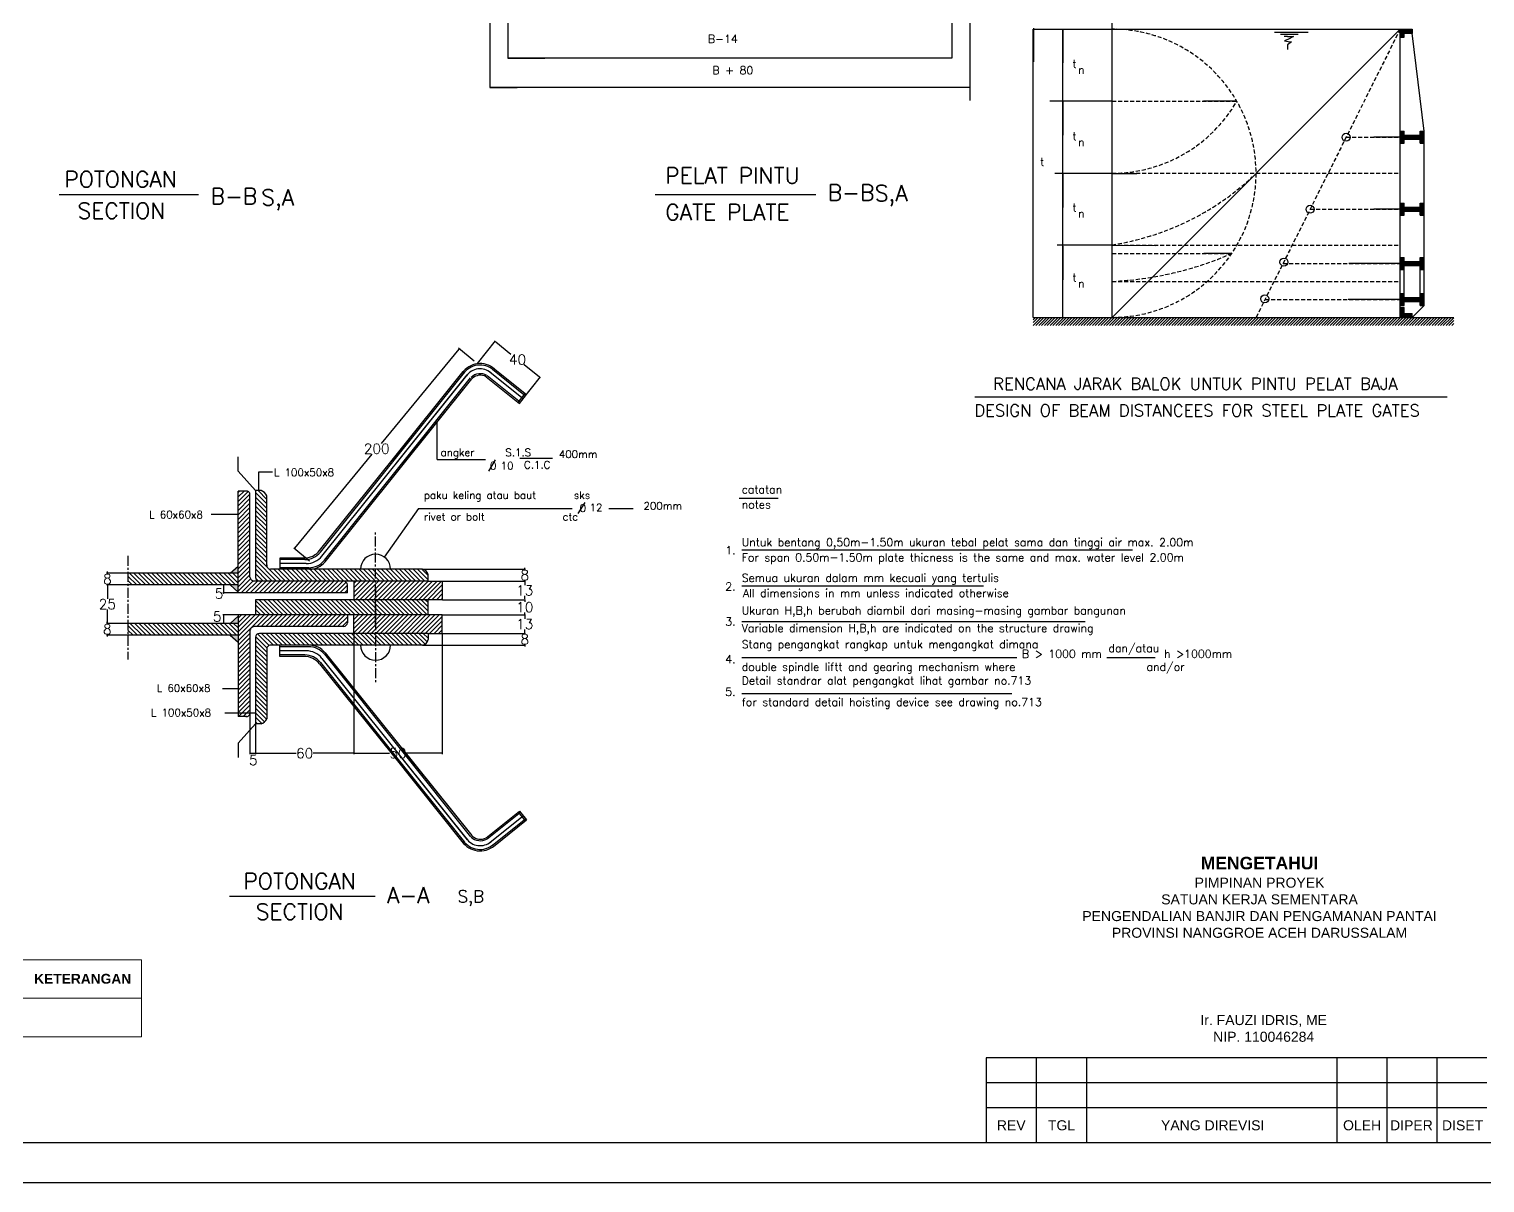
# Model space of a CAD drawing. Header units: metres. Extents: x 444 to 3227, y -3167 to -392.
# Drawn here: x 2660.9 to 3024.7, y -2417.5 to -2129.2 of the extents above; entities that cross this region are included whole.
import ezdxf
from ezdxf.enums import TextEntityAlignment as Align

# ---------------------------------------------------------------- set-up
doc = ezdxf.new("R2010")
doc.units = ezdxf.units.M
doc.linetypes.add('CENTERX2', pattern=[4, 2.5, -0.5, 0.5, -0.5])
doc.linetypes.add('DASHEDX2', pattern=[1.5, 1, -0.5])
doc.layers.get('0').update_dxf_attribs({"linetype": 'CONTINUOUS'})
doc.layers.get('DEFPOINTS').update_dxf_attribs({"linetype": 'CONTINUOUS'})
for name, color, linetype in [('BANGUNAN', 7, 'CONTINUOUS'), ('DIMENSI', 7, 'CONTINUOUS'), ('Grid', 12, 'CONTINUOUS'), ('KOP', 7, 'CONTINUOUS'), ('TEX', 7, 'CONTINUOUS')]:
    doc.layers.add(name, color=color, linetype=linetype)
doc.styles.get("Standard").update_dxf_attribs({"font": 'Simplex.shx', "height": 2.5})
doc.styles.add('STYLE1', font='arial.ttf', dxfattribs={"height": 0.2})
doc.styles.add('WMF-Arial0', font='arialbd.ttf')
doc.dimstyles.get("Standard").update_dxf_attribs({"dimtxt": 0.18, "dimasz": 0.18, "dimexe": 0.18, "dimexo": 0.0625, "dimgap": 0.09, "dimtad": 0, "dimtih": 1, "dimtoh": 1, "dimdec": 4, "dimzin": 0, "dimdsep": 46, "dimtxsty": 'Standard', "dimcen": 0.09, "dimadec": 0, "dimazin": 0, "dimtfac": 1, "dimtdec": 4, "dimtofl": 0, "dimtmove": 0, "dimatfit": 3, "dimfxl": 1, "dimtolj": 1, "dimtzin": 0, "dimarcsym": 0})
pattern_1 = [(45, (1961.52147, -2860.10558), (-0.176776695, 0.176776695), [])]
pattern_2 = [(45, (1107.2751, 463.0043), (-0.561266, 0.561266), [])]
pattern_3 = [(135, (1107.2751, 463.0043), (-0.561266, -0.561266), [])]

# ---------------------------------------------------------------- blocks, each defined once
blk = doc.blocks.new('*D325')
at = {"layer": 'DEFPOINTS', "color": 0}
for p in [(2742.04, -2280.23), (2717.49, -2302.82), (2742.04, -2310.18)]:
    blk.add_point(p, dxfattribs=at)
at = {"layer": 'DIMENSI', "color": 0, "lineweight": -2}
for p, q in [((2742.04, -2280.29), (2742.04, -2310.36)), ((2717.49, -2302.89), (2717.49, -2310.36)), ((2717.67, -2310.18), (2727.65, -2310.18)), ((2741.86, -2310.18), (2731.88, -2310.18))]:
    blk.add_line(p, q, dxfattribs=at)
at = {"layer": 'DIMENSI', "color": 0}
for points in [[(2717.67, -2310.15), (2717.67, -2310.21), (2717.49, -2310.18)], [(2741.86, -2310.15), (2741.86, -2310.21), (2742.04, -2310.18)]]:
    blk.add_solid(points, dxfattribs=at)
at = {"layer": 'DIMENSI', "color": 0, "insert": (2729.77, -2310.18), "char_height": 2.5, "attachment_point": 5}
blk.add_mtext('\\A1;60', dxfattribs=at)
blk = doc.blocks.new('*D326')
at = {"layer": 'DEFPOINTS', "color": 0}
for p in [(2716.1, -2300.05), (2717.49, -2300.05), (2717.49, -2310.18)]:
    blk.add_point(p, dxfattribs=at)
at = {"layer": 'DIMENSI', "color": 0, "lineweight": -2}
for p, q in [((2716.1, -2300.11), (2716.1, -2310.36)), ((2717.49, -2300.11), (2717.49, -2310.36)), ((2716.28, -2310.18), (2717.31, -2310.18))]:
    blk.add_line(p, q, dxfattribs=at)
at = {"layer": 'DIMENSI', "color": 0}
for points in [[(2716.28, -2310.15), (2716.28, -2310.21), (2716.1, -2310.18)], [(2717.31, -2310.15), (2717.31, -2310.21), (2717.49, -2310.18)]]:
    blk.add_solid(points, dxfattribs=at)
at = {"layer": 'DIMENSI', "color": 0, "insert": (2716.93, -2311.89), "char_height": 2.5, "attachment_point": 5}
blk.add_mtext('\\A1;5', dxfattribs=at)
blk = doc.blocks.new('*D327')
at = {"layer": 'DEFPOINTS', "color": 0}
for p in [(2685.6, -2268.12), (2680.46, -2277.73), (2685.6, -2277.73)]:
    blk.add_point(p, dxfattribs=at)
at = {"layer": 'DIMENSI', "color": 0, "lineweight": -2}
for p, q in [((2685.53, -2268.12), (2680.28, -2268.12)), ((2680.46, -2268.3), (2680.46, -2271.58)), ((2680.46, -2277.55), (2680.46, -2274.26)), ((2685.53, -2277.73), (2680.28, -2277.73))]:
    blk.add_line(p, q, dxfattribs=at)
at = {"layer": 'DIMENSI', "color": 0}
for points in [[(2680.43, -2268.3), (2680.49, -2268.3), (2680.46, -2268.12)], [(2680.43, -2277.55), (2680.49, -2277.55), (2680.46, -2277.73)]]:
    blk.add_solid(points, dxfattribs=at)
at = {"layer": 'DIMENSI', "color": 0, "insert": (2680.46, -2272.92), "char_height": 2.5, "attachment_point": 5}
blk.add_mtext('\\A1;25', dxfattribs=at)
blk = doc.blocks.new('*D328')
at = {"layer": 'DEFPOINTS', "color": 0}
for p in [(2680.45, -2280.68), (2685.6, -2277.73), (2685.6, -2280.68)]:
    blk.add_point(p, dxfattribs=at)
at = {"layer": 'DIMENSI', "color": 0, "lineweight": -2}
for p, q in [((2680.45, -2277.55), (2680.45, -2277.37)), ((2685.53, -2277.73), (2680.27, -2277.73)), ((2685.53, -2280.68), (2680.27, -2280.68)), ((2680.45, -2280.86), (2680.45, -2281.04))]:
    blk.add_line(p, q, dxfattribs=at)
at = {"layer": 'DIMENSI', "color": 0}
for points in [[(2680.42, -2277.55), (2680.48, -2277.55), (2680.45, -2277.73)], [(2680.42, -2280.86), (2680.48, -2280.86), (2680.45, -2280.68)]]:
    blk.add_solid(points, dxfattribs=at)
at = {"layer": 'DIMENSI', "color": 0, "insert": (2680.45, -2279.21), "char_height": 2.5, "attachment_point": 5}
blk.add_mtext('\\A1;8', dxfattribs=at)
blk = doc.blocks.new('*D329')
at = {"layer": 'DEFPOINTS', "color": 0}
for p in [(2685.6, -2265.16), (2680.46, -2268.12), (2685.6, -2268.12)]:
    blk.add_point(p, dxfattribs=at)
at = {"layer": 'DIMENSI', "color": 0, "lineweight": -2}
for p, q in [((2685.53, -2265.16), (2680.28, -2265.16)), ((2680.46, -2264.98), (2680.46, -2264.8)), ((2685.53, -2268.12), (2680.28, -2268.12)), ((2680.46, -2268.3), (2680.46, -2268.48))]:
    blk.add_line(p, q, dxfattribs=at)
at = {"layer": 'DIMENSI', "color": 0}
for points in [[(2680.43, -2264.98), (2680.49, -2264.98), (2680.46, -2265.16)], [(2680.43, -2268.3), (2680.49, -2268.3), (2680.46, -2268.12)]]:
    blk.add_solid(points, dxfattribs=at)
at = {"layer": 'DIMENSI', "color": 0, "insert": (2680.46, -2266.64), "char_height": 2.5, "attachment_point": 5}
blk.add_mtext('\\A1;8', dxfattribs=at)
blk = doc.blocks.new('*D330')
at = {"layer": 'DEFPOINTS', "color": 0}
for p in [(2713.15, -2275.57), (2709.47, -2277.73), (2713.15, -2277.73)]:
    blk.add_point(p, dxfattribs=at)
at = {"layer": 'DIMENSI', "color": 0, "lineweight": -2}
for p, q in [((2713.09, -2275.57), (2709.29, -2275.57)), ((2709.47, -2275.75), (2709.47, -2277.55)), ((2713.09, -2277.73), (2709.29, -2277.73))]:
    blk.add_line(p, q, dxfattribs=at)
at = {"layer": 'DIMENSI', "color": 0}
for points in [[(2709.44, -2275.75), (2709.5, -2275.75), (2709.47, -2275.57)], [(2709.44, -2277.55), (2709.5, -2277.55), (2709.47, -2277.73)]]:
    blk.add_solid(points, dxfattribs=at)
at = {"layer": 'DIMENSI', "color": 0, "insert": (2707.91, -2276), "char_height": 2.5, "attachment_point": 5}
blk.add_mtext('\\A1;5', dxfattribs=at)
blk = doc.blocks.new('*D331')
at = {"layer": 'DEFPOINTS', "color": 0}
for p in [(2709.47, -2270.1), (2713.15, -2268.12), (2713.15, -2270.1)]:
    blk.add_point(p, dxfattribs=at)
at = {"layer": 'DIMENSI', "color": 0, "lineweight": -2}
for p, q in [((2713.09, -2268.12), (2709.29, -2268.12)), ((2713.09, -2270.1), (2709.29, -2270.1)), ((2709.47, -2268.3), (2709.47, -2269.92)), ((2709.47, -2270.1), (2709.47, -2270.28)), ((2709.47, -2270.28), (2709.29, -2270.28))]:
    blk.add_line(p, q, dxfattribs=at)
at = {"layer": 'DIMENSI', "color": 0}
for points in [[(2709.44, -2268.3), (2709.5, -2268.3), (2709.47, -2268.12)], [(2709.44, -2269.92), (2709.5, -2269.92), (2709.47, -2270.1)]]:
    blk.add_solid(points, dxfattribs=at)
at = {"layer": 'DIMENSI', "color": 0, "insert": (2708.37, -2270.28), "char_height": 2.5, "attachment_point": 5}
blk.add_mtext('\\A1;5', dxfattribs=at)
blk = doc.blocks.new('*D332')
at = {"layer": 'DEFPOINTS', "color": 0}
for p in [(2764.14, -2280.23), (2742.04, -2310.18), (2764.14, -2310.18)]:
    blk.add_point(p, dxfattribs=at)
at = {"layer": 'DIMENSI', "color": 0, "lineweight": -2}
for p, q in [((2764.14, -2280.29), (2764.14, -2310.36)), ((2742.04, -2310.12), (2742.04, -2310)), ((2742.22, -2310.18), (2750.98, -2310.18)), ((2763.96, -2310.18), (2755.21, -2310.18))]:
    blk.add_line(p, q, dxfattribs=at)
at = {"layer": 'DIMENSI', "color": 0}
for points in [[(2742.22, -2310.15), (2742.22, -2310.21), (2742.04, -2310.18)], [(2763.96, -2310.15), (2763.96, -2310.21), (2764.14, -2310.18)]]:
    blk.add_solid(points, dxfattribs=at)
at = {"layer": 'DIMENSI', "color": 0, "insert": (2753.09, -2310.18), "char_height": 2.5, "attachment_point": 5}
blk.add_mtext('\\A1;50', dxfattribs=at)
blk = doc.blocks.new('*D333')
at = {"layer": 'DEFPOINTS', "color": 0}
for p in [(2764.14, -2275.58), (2764.14, -2280.23), (2784.79, -2280.23)]:
    blk.add_point(p, dxfattribs=at)
at = {"layer": 'DIMENSI', "color": 0, "lineweight": -2}
for p, q in [((2764.2, -2275.58), (2784.97, -2275.58)), ((2784.79, -2275.76), (2784.79, -2276.56)), ((2764.2, -2280.23), (2784.97, -2280.23)), ((2784.79, -2280.05), (2784.79, -2279.24))]:
    blk.add_line(p, q, dxfattribs=at)
at = {"layer": 'DIMENSI', "color": 0}
for points in [[(2784.76, -2275.76), (2784.82, -2275.76), (2784.79, -2275.58)], [(2784.76, -2280.05), (2784.82, -2280.05), (2784.79, -2280.23)]]:
    blk.add_solid(points, dxfattribs=at)
at = {"layer": 'DIMENSI', "color": 0, "insert": (2784.79, -2277.9), "char_height": 2.5, "attachment_point": 5}
blk.add_mtext('\\A1;13', dxfattribs=at)
blk = doc.blocks.new('*D334')
at = {"layer": 'DEFPOINTS', "color": 0}
for p in [(2764.14, -2280.23), (2759.21, -2283.18), (2784.79, -2283.18)]:
    blk.add_point(p, dxfattribs=at)
at = {"layer": 'DIMENSI', "color": 0, "lineweight": -2}
for p, q in [((2764.2, -2280.23), (2784.97, -2280.23)), ((2784.79, -2280.05), (2784.79, -2279.87)), ((2759.27, -2283.18), (2784.97, -2283.18)), ((2784.79, -2283.36), (2784.79, -2283.54))]:
    blk.add_line(p, q, dxfattribs=at)
at = {"layer": 'DIMENSI', "color": 0}
for points in [[(2784.76, -2280.05), (2784.82, -2280.05), (2784.79, -2280.23)], [(2784.76, -2283.36), (2784.82, -2283.36), (2784.79, -2283.18)]]:
    blk.add_solid(points, dxfattribs=at)
at = {"layer": 'DIMENSI', "color": 0, "insert": (2784.79, -2281.7), "char_height": 2.5, "attachment_point": 5}
blk.add_mtext('\\A1;8', dxfattribs=at)
blk = doc.blocks.new('*D335')
at = {"layer": 'DEFPOINTS', "color": 0}
for p in [(2772.9, -2212.86), (2788.61, -2216.3), (2784.14, -2221.87)]:
    blk.add_point(p, dxfattribs=at)
at = {"layer": 'DIMENSI', "color": 0, "lineweight": -2}
for p, q in [((2772.94, -2212.81), (2777.48, -2207.15)), ((2777.51, -2207.4), (2781.32, -2210.46)), ((2788.47, -2216.19), (2784.66, -2213.14)), ((2784.18, -2221.82), (2788.72, -2216.16))]:
    blk.add_line(p, q, dxfattribs=at)
at = {"layer": 'DIMENSI', "color": 0}
for points in [[(2777.53, -2207.38), (2777.49, -2207.43), (2777.37, -2207.29)], [(2788.48, -2216.17), (2788.45, -2216.21), (2788.61, -2216.3)]]:
    blk.add_solid(points, dxfattribs=at)
at = {"layer": 'DIMENSI', "color": 0, "insert": (2782.99, -2211.8), "char_height": 2.5, "attachment_point": 5}
blk.add_mtext('\\A1;40', dxfattribs=at)
blk = doc.blocks.new('*D336')
at = {"layer": 'DEFPOINTS', "color": 0}
for p in [(2764.14, -2267.16), (2764.14, -2271.8), (2784.79, -2271.8)]:
    blk.add_point(p, dxfattribs=at)
at = {"layer": 'DIMENSI', "color": 0, "lineweight": -2}
for p, q in [((2764.2, -2267.16), (2784.97, -2267.16)), ((2784.79, -2267.34), (2784.79, -2268.14)), ((2764.2, -2271.8), (2784.97, -2271.8)), ((2784.79, -2271.62), (2784.79, -2270.82))]:
    blk.add_line(p, q, dxfattribs=at)
at = {"layer": 'DIMENSI', "color": 0}
for points in [[(2784.76, -2267.34), (2784.82, -2267.34), (2784.79, -2267.16)], [(2784.76, -2271.62), (2784.82, -2271.62), (2784.79, -2271.8)]]:
    blk.add_solid(points, dxfattribs=at)
at = {"layer": 'DIMENSI', "color": 0, "insert": (2784.79, -2269.48), "char_height": 2.5, "attachment_point": 5}
blk.add_mtext('\\A1;13', dxfattribs=at)
blk = doc.blocks.new('*D337')
at = {"layer": 'DEFPOINTS', "color": 0}
for p in [(2759.21, -2264.2), (2760.62, -2267.16), (2784.79, -2267.16)]:
    blk.add_point(p, dxfattribs=at)
at = {"layer": 'DIMENSI', "color": 0, "lineweight": -2}
for p, q in [((2759.27, -2264.2), (2784.97, -2264.2)), ((2784.79, -2264.02), (2784.79, -2263.84)), ((2760.68, -2267.16), (2784.97, -2267.16)), ((2784.79, -2267.34), (2784.79, -2267.52))]:
    blk.add_line(p, q, dxfattribs=at)
at = {"layer": 'DIMENSI', "color": 0}
for points in [[(2784.76, -2264.02), (2784.82, -2264.02), (2784.79, -2264.2)], [(2784.76, -2267.34), (2784.82, -2267.34), (2784.79, -2267.16)]]:
    blk.add_solid(points, dxfattribs=at)
at = {"layer": 'DIMENSI', "color": 0, "insert": (2784.79, -2265.68), "char_height": 2.5, "attachment_point": 5}
blk.add_mtext('\\A1;8', dxfattribs=at)
blk = doc.blocks.new('*D338')
at = {"layer": 'DEFPOINTS', "color": 0}
for p in [(2767.64, -2271.8), (2767.64, -2275.57), (2784.79, -2275.57)]:
    blk.add_point(p, dxfattribs=at)
at = {"layer": 'DIMENSI', "color": 0, "lineweight": -2}
for p, q in [((2767.7, -2271.8), (2784.97, -2271.8)), ((2784.79, -2271.98), (2784.79, -2272.34)), ((2767.7, -2275.57), (2784.97, -2275.57)), ((2784.79, -2275.39), (2784.79, -2275.02))]:
    blk.add_line(p, q, dxfattribs=at)
at = {"layer": 'DIMENSI', "color": 0}
for points in [[(2784.76, -2271.98), (2784.82, -2271.98), (2784.79, -2271.8)], [(2784.76, -2275.39), (2784.82, -2275.39), (2784.79, -2275.57)]]:
    blk.add_solid(points, dxfattribs=at)
at = {"layer": 'DIMENSI', "color": 0, "insert": (2784.79, -2273.68), "char_height": 2.5, "attachment_point": 5}
blk.add_mtext('\\A1;10', dxfattribs=at)
blk = doc.blocks.new('*D339')
at = {"layer": 'DEFPOINTS', "color": 0}
for p in [(2768.38, -2209.09), (2772.19, -2212.24), (2731, -2262.22)]:
    blk.add_point(p, dxfattribs=at)
at = {"layer": 'DIMENSI', "color": 0, "lineweight": -2}
for p, q in [((2768.27, -2209.23), (2748.89, -2232.75)), ((2772.15, -2212.2), (2768.24, -2208.98)), ((2727.3, -2258.94), (2746.68, -2235.43)), ((2730.95, -2262.18), (2727.04, -2258.97))]:
    blk.add_line(p, q, dxfattribs=at)
at = {"layer": 'DIMENSI', "color": 0}
for points in [[(2768.25, -2209.21), (2768.29, -2209.25), (2768.38, -2209.09)], [(2727.28, -2258.92), (2727.32, -2258.96), (2727.18, -2259.08)]]:
    blk.add_solid(points, dxfattribs=at)
at = {"layer": 'DIMENSI', "color": 0, "insert": (2747.78, -2234.09), "char_height": 2.5, "attachment_point": 5}
blk.add_mtext('\\A1;200', dxfattribs=at)

msp = doc.modelspace()

# ---------------------------------------------------------------- hatches: boundary and pattern name
at = {"layer": 'BANGUNAN'}
h = msp.add_hatch(dxfattribs=at)
h.set_pattern_fill('ANSI31', color=1, scale=2, style=0)
h.set_pattern_definition(pattern_1)
h.paths.add_polyline_path([(3004.54457, -2130.26676), (3006.54457, -2130.26676), (3006.54457, -2129.26676), (3003.54457, -2129.26676), (3003.54457, -2131.26676), (3004.54457, -2131.26676)])
h = msp.add_hatch(dxfattribs=at)
h.set_pattern_fill('ANSI31', color=1, scale=2, style=0)
h.set_pattern_definition(pattern_1)
h.paths.add_polyline_path([(3004.54457, -2155.75181), (3004.54457, -2154.75181), (3003.54457, -2154.75181), (3003.54457, -2157.75181), (3004.54457, -2157.75181), (3004.54457, -2156.75181), (3008.54457, -2156.75181), (3008.54457, -2157.75181), (3009.54457, -2157.75181), (3009.54457, -2154.75181), (3008.54457, -2154.75181), (3008.54457, -2155.75181)])
h = msp.add_hatch(dxfattribs=at)
h.set_pattern_fill('ANSI31', color=1, scale=2, style=0)
h.set_pattern_definition(pattern_1)
h.paths.add_polyline_path([(3004.54457, -2174.75807), (3008.54457, -2174.75807), (3008.54457, -2175.75807), (3009.54457, -2175.75807), (3009.54457, -2172.75807), (3008.54457, -2172.75807), (3008.54457, -2173.75807), (3004.54457, -2173.75807), (3004.54457, -2172.75807), (3003.54457, -2172.75807), (3003.54457, -2175.75807), (3004.54457, -2175.75807)])
h = msp.add_hatch(dxfattribs=at)
h.set_pattern_fill('ANSI31', color=1, scale=2, style=0)
h.set_pattern_definition(pattern_1)
h.paths.add_polyline_path([(3004.54457, -2187.26676), (3004.54457, -2186.26676), (3003.54457, -2186.26676), (3003.54457, -2189.26676), (3004.54457, -2189.26676), (3004.54457, -2188.26676), (3008.54457, -2188.26676), (3008.54457, -2189.26676), (3009.54457, -2189.26676), (3009.54457, -2186.26676), (3008.54457, -2186.26676), (3008.54457, -2187.26676)])
h = msp.add_hatch(dxfattribs=at)
h.set_pattern_fill('ANSI31', color=1, scale=2, style=0)
h.set_pattern_definition(pattern_1)
h.paths.add_polyline_path([(3004.54457, -2196.26676), (3004.54457, -2195.26676), (3003.54457, -2195.26676), (3003.54457, -2198.26676), (3004.54457, -2198.26676), (3004.54457, -2197.26676), (3008.54457, -2197.26676), (3008.54457, -2198.26676), (3009.54457, -2198.26676), (3009.54457, -2195.26676), (3008.54457, -2195.26676), (3008.54457, -2196.26676)])
h.paths.add_polyline_path([(3003.54457, -2201.26676), (3006.54457, -2201.26676), (3006.54457, -2200.26676), (3004.54457, -2200.26676), (3004.54457, -2198.76676), (3003.54457, -2198.76676)])
h = msp.add_hatch(dxfattribs=at)
h.set_pattern_fill('ANSI31', color=1, scale=0.25, style=0)
h.set_pattern_definition(pattern_2)
h.paths.add_polyline_path([(2740.47424, -2270.10185), (2740.47424, -2268.09325, 0.327515175), (2739.53674, -2267.15575), (2717.03674, -2267.15575, -0.261922726), (2716.09924, -2266.21825), (2716.09924, -2245.52461, 0.367063346), (2715.30985, -2244.65575), (2713.15314, -2244.65575), (2713.15314, -2270.10185)])
h = msp.add_hatch(dxfattribs=at)
h.set_pattern_fill('ANSI31', color=1, scale=0.25, angle=90, style=0)
h.set_pattern_definition(pattern_3)
h.paths.add_polyline_path([(2717.49242, -2266.19842, 0.414213562), (2718.44975, -2267.15575), (2736.35604, -2267.15575), (2739.53674, -2267.15575), (2747.49242, -2267.15575), (2747.49242, -2264.20259), (2721.28168, -2264.20259, -0.426276609), (2720.30492, -2263.22583), (2720.30492, -2245.8405, 0.203463447), (2718.91043, -2244.55864), (2717.49242, -2244.55864)])
h = msp.add_hatch(dxfattribs=at)
h.set_pattern_fill('ANSI31', color=1, scale=0.25, angle=90, style=0)
h.set_pattern_definition(pattern_3)
h.paths.add_polyline_path([(2713.15314, -2268.11719), (2713.15314, -2265.16399), (2685.59693, -2265.16399), (2685.59693, -2268.11719)])
h.paths.add_polyline_path([(2713.15314, -2280.68288), (2713.15314, -2277.72968), (2685.59693, -2277.72968), (2685.59693, -2280.68288)])
h = msp.add_hatch(dxfattribs=at)
h.set_pattern_fill('ANSI31', color=1, scale=0.25, angle=90, style=0)
h.set_pattern_definition(pattern_3)
h.paths.add_polyline_path([(2760.61742, -2267.15575), (2760.61742, -2265.60884, 0.334703514), (2759.21117, -2264.20259), (2747.49242, -2264.20259), (2747.49242, -2267.15575)])
h = msp.add_hatch(dxfattribs=at)
h.set_pattern_fill('ANSI31', color=1, scale=0.25, style=0)
h.set_pattern_definition(pattern_2)
h.paths.add_polyline_path([(2760.61742, -2271.81656), (2764.14094, -2271.80197), (2764.14094, -2267.15575), (2760.61742, -2267.15575), (2747.49242, -2267.15575), (2747.49242, -2271.81656)])
h.paths.add_polyline_path([(2747.49242, -2267.15575), (2742.0442, -2267.15575), (2742.0442, -2271.81656), (2747.49242, -2271.81656)])
h = msp.add_hatch(dxfattribs=at)
h.set_pattern_fill('ANSI31', color=1, scale=0.25, angle=90, style=0)
h.set_pattern_definition(pattern_3)
h.paths.add_polyline_path([(2717.49242, -2271.81656), (2717.49242, -2275.56656), (2736.24242, -2275.56656), (2740.47424, -2275.56656), (2747.49242, -2275.56656), (2747.49242, -2271.81656)])
h.paths.add_polyline_path([(2747.49242, -2271.81656), (2747.49242, -2275.56656), (2760.61742, -2275.56656), (2760.61742, -2271.81656)])
h = msp.add_hatch(dxfattribs=at)
h.set_pattern_fill('ANSI31', color=1, scale=0.25, style=0)
h.set_pattern_definition(pattern_2)
h.paths.add_polyline_path([(2760.61742, -2280.22736), (2764.14094, -2280.22736), (2764.14094, -2275.58115), (2760.61742, -2275.56656), (2747.49242, -2275.56656), (2747.49242, -2278.49588), (2747.49242, -2280.22736)])
h.paths.add_polyline_path([(2747.49242, -2280.22736), (2747.49242, -2275.56656), (2742.0442, -2275.56656), (2742.0442, -2280.22736)])
h.paths.add_polyline_path([(2739.53674, -2278.51266, 0.327515175), (2740.47424, -2277.57516), (2740.47424, -2275.56656), (2713.15314, -2275.56656), (2713.15314, -2301.01266), (2715.07518, -2301.01266, 0.442548911), (2716.09924, -2300.1438), (2716.09924, -2279.45016, -0.261922726), (2717.03674, -2278.51266)])
h = msp.add_hatch(dxfattribs=at)
h.set_pattern_fill('ANSI31', color=1, scale=0.25, angle=90, style=0)
h.set_pattern_definition(pattern_3)
h.paths.add_polyline_path([(2720.30492, -2284.15728, -0.426276609), (2721.28168, -2283.18053), (2747.49242, -2283.18053), (2747.49242, -2280.22736), (2736.35604, -2280.22736), (2718.44975, -2280.22736, 0.414213562), (2717.49242, -2281.18469), (2717.49242, -2302.82447), (2718.91043, -2302.82447, 0.203463447), (2720.30492, -2301.54261)])
h.paths.add_polyline_path([(2747.49242, -2280.22736), (2747.49242, -2283.18053), (2759.21117, -2283.18053, 0.334703514), (2760.61742, -2281.77428), (2760.61742, -2280.22736)])
at = {"layer": 'DIMENSI'}
h = msp.add_hatch(color=2, dxfattribs=at)
h.paths.add_polyline_path([(2713.15314, -2263.38982), (2711.15792, -2265.16399), (2713.15314, -2265.16399)])
h.paths.add_polyline_path([(2713.15314, -2268.11719), (2711.15792, -2268.11719), (2713.15314, -2269.89135)])
h = msp.add_hatch(color=2, dxfattribs=at)
h.paths.add_polyline_path([(2713.15314, -2275.95551), (2711.15792, -2277.72968), (2713.15314, -2277.72968)])
h.paths.add_polyline_path([(2713.15314, -2280.68288), (2711.15792, -2280.68288), (2713.15314, -2282.45704)])
at = {"layer": 'TEX', "ltscale": 2}
h = msp.add_hatch(dxfattribs=at)
h.set_pattern_fill('ANSI31', color=1, scale=4, style=0)
h.set_pattern_definition([(45, (1961.52147, -2860.1056), (-0.3535534, 0.3535534), [])])
h.paths.add_polyline_path([(3016.94074, -2203.26676), (3016.94074, -2201.26676), (2911.8122, -2201.26676), (2911.8122, -2203.26676)])

# ---------------------------------------------------------------- linework, layer by layer
at = {"color": 7, "lineweight": 0}
for points in [[(2468.97858, -2361.75947), (2688.97858, -2361.75947)], [(2688.97858, -2361.75947), (2688.97858, -2380.98583)], [(2468.97858, -2371.37265), (2688.97858, -2371.37265)], [(2468.97858, -2380.98583), (2688.97858, -2380.98583)]]:
    msp.add_lwpolyline(points, dxfattribs=at)
at = {"layer": 'BANGUNAN', "color": 2}
for p, q in [((2931.54457, -2201.26676), (2931.54457, -1981.26676)), ((2911.8122, -2201.26676), (2911.8122, -2129.26676)), ((2919.23506, -2201.26676), (2919.23506, -2129.26676)), ((3003.54457, -2201.26676), (3003.54457, -2129.26676)), ((3003.54457, -2131.26676), (3004.54457, -2131.26676)), ((3004.54457, -2130.26676), (3006.54457, -2130.26676)), ((3004.54457, -2131.26676), (3004.54457, -2130.26676)), ((3006.54457, -2129.26676), (3006.54457, -2130.30028)), ((2918.28183, -2147.26676), (2916.01931, -2147.26676)), ((2931.54457, -2147.26676), (2918.28183, -2147.26676)), ((3004.54457, -2155.75181), (3004.54457, -2154.75181)), ((3004.54457, -2157.75181), (3004.54457, -2156.75181)), ((3008.54457, -2155.75181), (3008.54457, -2154.75181)), ((3008.54457, -2157.75181), (3008.54457, -2156.75181)), ((3009.54457, -2198.26676), (3009.54457, -2154.75181)), ((2931.54457, -2165.33097), (2917.25341, -2165.33097)), ((3004.54457, -2173.75807), (3004.54457, -2172.75807)), ((3004.54457, -2175.75807), (3004.54457, -2174.75807)), ((3008.54457, -2173.75807), (3008.54457, -2172.75807)), ((3008.54457, -2175.75807), (3008.54457, -2174.75807)), ((2931.54457, -2183.26676), (2917.87047, -2183.26676)), ((3004.54457, -2187.26676), (3004.54457, -2186.26676)), ((3008.54457, -2187.26676), (3008.54457, -2186.26676)), ((3004.54457, -2196.26676), (3004.54457, -2188.26676)), ((3008.54457, -2196.26676), (3008.54457, -2188.26676)), ((3004.54457, -2198.26676), (3004.54457, -2197.26676)), ((3008.54457, -2198.26676), (3008.54457, -2197.26676)), ((3004.54457, -2200.26676), (3004.54457, -2198.76676)), ((3004.54457, -2200.26676), (3006.54457, -2200.26676)), ((3006.54457, -2201.26676), (3009.54457, -2198.26676)), ((3006.54457, -2201.26676), (3006.54457, -2200.26676)), ((2733.70205, -2259.89318), (2769.5412, -2215.20263)), ((2751.62517, -2236.94408), (2769.40171, -2214.77716)), ((2751.91771, -2237.17869), (2769.69426, -2215.01177)), ((2752.64909, -2237.7652), (2770.42563, -2215.59828)), ((2776.13793, -2214.97042), (2784.37725, -2221.57786)), ((2776.72444, -2214.23904), (2784.96376, -2220.84649)), ((2776.95905, -2213.9465), (2785.19837, -2220.55394)), ((2734.07677, -2260.92443), (2770.27979, -2215.78014)), ((2734.8718, -2262.33068), (2771.5294, -2216.61954)), ((2753.96805, -2237.91872), (2771.25535, -2216.36186)), ((2754.26059, -2238.15332), (2771.5294, -2216.61954)), ((2775.1487, -2216.09987), (2783.43882, -2222.74805)), ((2775.3833, -2215.80732), (2783.67343, -2222.4555)), ((2783.14627, -2222.51345), (2784.90582, -2220.31933)), ((2783.43882, -2222.74805), (2785.19837, -2220.55394)), ((2733.52209, -2259.51818), (2751.62517, -2236.94408)), ((2734.69184, -2261.95568), (2753.96805, -2237.91872)), ((2713.15314, -2270.10185), (2713.15314, -2244.65575)), ((2716.09924, -2266.21825), (2716.09924, -2245.53171)), ((2720.30492, -2263.26509), (2720.30492, -2245.8405)), ((2760.61742, -2267.15575), (2760.61742, -2265.60884)), ((2740.47424, -2270.10185), (2740.47424, -2268.09325)), ((2760.61742, -2275.56656), (2760.61742, -2271.81656)), ((2713.15314, -2275.56656), (2713.15314, -2301.01266)), ((2736.24242, -2275.56656), (2717.49242, -2275.56656)), ((2760.61742, -2275.56656), (2717.49242, -2275.56656)), ((2740.47424, -2275.56656), (2740.47424, -2277.57516)), ((2716.09924, -2279.45016), (2716.09924, -2300.13671)), ((2760.61742, -2280.22736), (2760.61742, -2281.77428)), ((2720.30492, -2284.11803), (2720.30492, -2301.54261)), ((2733.52209, -2287.86494), (2751.62517, -2310.43904)), ((2733.70205, -2287.48994), (2769.5412, -2332.18049)), ((2734.07677, -2286.45869), (2770.27979, -2331.60298)), ((2734.69184, -2285.42744), (2753.96805, -2309.4644)), ((2734.8718, -2285.05244), (2771.5294, -2330.76357)), ((2751.91771, -2310.20443), (2769.69426, -2332.37135)), ((2752.64909, -2309.61791), (2770.42563, -2331.78483)), ((2753.96805, -2309.4644), (2771.25535, -2331.02126)), ((2754.26059, -2309.22979), (2771.5294, -2330.76357)), ((2751.62517, -2310.43904), (2769.40171, -2332.60596)), ((2775.1487, -2331.28324), (2783.43882, -2324.63506)), ((2783.43882, -2324.63506), (2785.19837, -2326.82918)), ((2775.3833, -2331.57579), (2783.67343, -2324.92761)), ((2776.13793, -2332.4127), (2784.37725, -2325.80526)), ((2776.72444, -2333.14407), (2784.96376, -2326.53663)), ((2776.95905, -2333.43662), (2785.19837, -2326.82918)), ((2783.14627, -2324.86967), (2784.90582, -2327.06378))]:
    msp.add_line(p, q, dxfattribs=at)
at = {"layer": 'BANGUNAN', "color": 3}
for p, q in [((2911.8122, -2129.26676), (3006.54457, -2129.26676)), ((2911.8122, -2201.26676), (3016.94074, -2201.26676))]:
    msp.add_line(p, q, dxfattribs=at)
at = {"layer": 'BANGUNAN', "color": 1, "linetype": 'DASHEDX2'}
for p, q in [((2931.54457, -2147.26676), (2962.72149, -2147.26676)), ((2990.04457, -2156.26676), (3003.54457, -2156.26676)), ((2931.54457, -2165.26676), (3003.54457, -2165.26676)), ((2981.04457, -2174.26676), (3003.54457, -2174.26676)), ((2931.54457, -2183.26676), (3003.54457, -2183.26676)), ((2931.54457, -2185.26676), (2961.47783, -2185.26676)), ((2974.29457, -2187.76676), (3003.54457, -2187.76676)), ((2931.54457, -2192.26676), (3003.54457, -2192.26676)), ((2969.79457, -2196.76676), (3003.54457, -2196.76676))]:
    msp.add_line(p, q, dxfattribs=at)
at = {"layer": 'BANGUNAN', "color": 2, "linetype": 'ByBlock'}
for p, q in [((3003.54457, -2186.26676), (3004.54457, -2186.26676)), ((3008.54457, -2186.26676), (3009.54457, -2186.26676)), ((3003.54457, -2189.26676), (3004.54457, -2189.26676)), ((3004.54457, -2187.26676), (3008.54457, -2187.26676)), ((3004.54457, -2188.26676), (3008.54457, -2188.26676)), ((3008.54457, -2189.26676), (3009.54457, -2189.26676)), ((3003.54457, -2195.26676), (3004.54457, -2195.26676)), ((3004.54457, -2196.26676), (3008.54457, -2196.26676)), ((3004.54457, -2197.26676), (3008.54457, -2197.26676)), ((3008.54457, -2195.26676), (3009.54457, -2195.26676)), ((3003.54457, -2198.26676), (3004.54457, -2198.26676)), ((3003.54457, -2198.76676), (3004.54457, -2198.76676)), ((3008.54457, -2198.26676), (3009.54457, -2198.26676))]:
    msp.add_line(p, q, dxfattribs=at)
at = {"layer": 'BANGUNAN', "color": 2, "linetype": 'ByBlock', "ltscale": 0.5}
for p, q in [((2715.22329, -2244.65575), (2713.15314, -2244.65575)), ((2718.91043, -2244.55864), (2717.49242, -2244.55864)), ((2729.62144, -2261.39009), (2723.60387, -2261.39009)), ((2729.8014, -2261.76509), (2723.60387, -2261.76509)), ((2759.21117, -2264.20259), (2721.24242, -2264.20259)), ((2730.79119, -2263.82759), (2723.60387, -2263.82759)), ((2740.47424, -2270.10185), (2713.15314, -2270.10185)), ((2739.53674, -2267.15575), (2717.03674, -2267.15575)), ((2760.61742, -2271.81656), (2717.49242, -2271.81656)), ((2740.47424, -2275.56656), (2713.15314, -2275.56656)), ((2760.61742, -2275.56656), (2736.24242, -2275.56656)), ((2739.53674, -2278.51266), (2717.03674, -2278.51266)), ((2759.21117, -2283.18053), (2721.24242, -2283.18053)), ((2730.79119, -2283.55553), (2723.60387, -2283.55553)), ((2729.8014, -2285.61803), (2723.60387, -2285.61803)), ((2729.62144, -2285.99303), (2723.60387, -2285.99303)), ((2715.22329, -2301.01266), (2713.15314, -2301.01266)), ((2718.91043, -2302.82447), (2717.49242, -2302.82447))]:
    msp.add_line(p, q, dxfattribs=at)
at = {"layer": 'BANGUNAN', "color": 1}
msp.add_line((2717.49242, -2244.55864), (2717.49242, -2266.19842), dxfattribs=at)
at = {"layer": 'BANGUNAN', "color": 2, "linetype": 'CENTERX2'}
for p, q in [((2747.49242, -2278.49588), (2747.49242, -2254.58192)), ((2685.59693, -2260.80533), (2685.59693, -2286.78385)), ((2747.49242, -2268.88723), (2747.49242, -2292.8012))]:
    msp.add_line(p, q, dxfattribs=at)
at = {"layer": 'BANGUNAN', "color": 2}
for centre, radius, start, end in [((2773.61495, -2218.31549), 5.50192, 49.9759988, 144.9449227), ((2773.61495, -2218.31549), 5.12692, 49.9759988, 144.9449227), ((2773.61495, -2218.31549), 4.18942, 49.9759988, 144.9449227), ((2773.68062, -2218.7902), 3.43982, 61.3793313, 132.6042608), ((2772.26077, -2217.20606), 0.9375, 131.8696609, 141.2724714), ((2773.68062, -2218.7902), 3.06482, 61.3793313, 131.8696609), ((2715.19251, -2245.55538), 0.90725, 358.0561378, 96.4532286), ((2718.09783, -2246.84208), 2.42372, 24.4085233, 70.4109766), ((2747.49242, -2264.20259), 3.75, 0, 180), ((2717.40143, -2265.85357), 1.35229, 195.6452874, 254.3547126), ((2721.26205, -2263.24546), 0.95733, 172.1384282, 268.8251652), ((2758.9816, -2265.83841), 1.65186, 7.9888505, 82.0111495), ((2739.36663, -2268.26336), 1.12059, 8.7311867, 81.2688133), ((2717.40143, -2279.81484), 1.35229, 105.6452874, 164.3547126), ((2739.36663, -2277.40505), 1.12059, 278.7311867, 351.2688133), ((2721.26205, -2284.13765), 0.95733, 91.1748348, 187.8615718), ((2747.49242, -2283.18053), 3.75, 180, 0), ((2758.9816, -2281.5447), 1.65186, 277.9888505, 352.0111495), ((2715.19251, -2300.11303), 0.90725, 263.5467714, 1.9438622), ((2718.09783, -2300.54103), 2.42372, 289.5890234, 335.5914767), ((2773.61495, -2329.06762), 5.12692, 215.0550773, 310.0240012), ((2773.61495, -2329.06762), 4.18942, 215.0550773, 310.0240012), ((2773.68062, -2328.59291), 3.43982, 227.3957392, 298.6206687), ((2772.26077, -2330.17706), 0.9375, 218.7275286, 228.1303391), ((2773.68062, -2328.59291), 3.06482, 228.1303391, 298.6206687), ((2773.61495, -2329.06762), 5.50192, 215.0550773, 310.0240012)]:
    msp.add_arc(centre, radius, start, end, dxfattribs=at)
at = {"layer": 'BANGUNAN', "color": 2, "ltscale": 0.5}
for centre, start, end in [((2729.62144, -2256.39009), 270, 321.2724714), ((2729.8014, -2256.76509), 270, 321.2724714), ((2730.79119, -2258.82759), 270, 321.2724714), ((2730.97115, -2259.20259), 270, 321.2724714), ((2730.79119, -2288.55553), 38.7275286, 90), ((2730.97115, -2288.18053), 38.7275286, 90), ((2729.62144, -2290.99303), 38.7275286, 90), ((2729.8014, -2290.61803), 38.7275286, 90)]:
    msp.add_arc(centre, 5, start, end, dxfattribs=at)
at = {"layer": 'DIMENSI', "color": 2}
for p, q in [((2713.15314, -2239.70581), (2713.15314, -2236.13453)), ((2717.49242, -2244.55864), (2713.15314, -2239.70581)), ((2718.19701, -2239.90824), (2718.20143, -2244.55864)), ((2721.74941, -2239.90824), (2718.19701, -2239.90824)), ((2706.44933, -2250.43281), (2713.15314, -2250.43281)), ((2758.21954, -2249.00114), (2749.65454, -2261.13864)), ((2723.60387, -2261.39009), (2723.60387, -2264.20259)), ((2730.17612, -2262.79634), (2723.60387, -2262.79634)), ((2713.15314, -2265.16399), (2685.59693, -2265.16399)), ((2711.15792, -2265.16399), (2713.15314, -2263.38982)), ((2713.15314, -2268.11719), (2685.59693, -2268.11719)), ((2711.15792, -2268.11719), (2713.15314, -2269.89135)), ((2736.35604, -2267.15575), (2718.44975, -2267.15575)), ((2760.61742, -2267.15575), (2736.35604, -2267.15575)), ((2742.0442, -2267.15575), (2742.0442, -2271.81656)), ((2760.61742, -2267.15575), (2764.14094, -2267.15575)), ((2764.14094, -2267.15575), (2764.14094, -2271.80197)), ((2717.49242, -2271.81656), (2717.49242, -2275.56656)), ((2764.14094, -2271.80197), (2760.61742, -2271.81656)), ((2711.15792, -2277.72968), (2713.15314, -2275.95551)), ((2742.0442, -2280.22736), (2742.0442, -2275.56656)), ((2764.14094, -2275.58115), (2760.61742, -2275.56656)), ((2764.14094, -2280.22736), (2764.14094, -2275.58115)), ((2713.15314, -2277.72968), (2685.59693, -2277.72968)), ((2713.15314, -2280.68288), (2685.59693, -2280.68288)), ((2711.15792, -2280.68288), (2713.15314, -2282.45704)), ((2736.35604, -2280.22736), (2718.44975, -2280.22736)), ((2760.61742, -2280.22736), (2736.35604, -2280.22736)), ((2760.61742, -2280.22736), (2764.14094, -2280.22736)), ((2717.49242, -2281.18469), (2717.49242, -2302.82447)), ((2723.60387, -2285.99303), (2723.60387, -2283.18053)), ((2730.17612, -2284.58678), (2723.60387, -2284.58678)), ((2709.26549, -2294.02673), (2713.15314, -2294.02673)), ((2709.8634, -2300.05023), (2717.48928, -2300.05023)), ((2717.49242, -2302.82447), (2713.15314, -2307.67731)), ((2713.15314, -2307.67731), (2713.15314, -2311.24859)), ((2711.01467, -2345.8932), (2747.39984, -2345.8932))]:
    msp.add_line(p, q, dxfattribs=at)
for centre, radius, start, end in [((2730.17612, -2257.79634), 5, 270, 321.2724714), ((2718.44975, -2266.19842), 0.95733, 180, 270), ((2718.44975, -2281.18469), 0.95733, 90, 180), ((2730.17612, -2289.58678), 5, 38.7275286, 90)]:
    msp.add_arc(centre, radius, start, end, dxfattribs=at)
at = {"layer": 'Grid', "color": 23}
for p, q in [((3025.21939, -2392.50203), (2900.115, -2392.50203)), ((3025.21939, -2392.50264), (2900.115, -2392.50264)), ((3025.21939, -2398.75725), (2900.115, -2398.75725)), ((3025.21939, -2398.75786), (2900.115, -2398.75786))]:
    msp.add_line(p, q, dxfattribs=at)
at = {"layer": 'KOP', "color": 25}
for p, q in [((3025.21939, -2386.24681), (2900.115, -2386.24681)), ((2900.115, -2386.24681), (2900.115, -2407.51455)), ((3025.21939, -2386.24742), (2900.115, -2386.24742)), ((2900.115, -2386.24742), (2900.115, -2407.51517)), ((3206.62077, -2407.51517), (2900.115, -2407.51517))]:
    msp.add_line(p, q, dxfattribs=at)
at = {"layer": 'KOP', "color": 22}
for p, q in [((2912.62544, -2386.24681), (2912.62544, -2407.51455)), ((2912.62544, -2386.24742), (2912.62544, -2407.51517)), ((2925.13588, -2386.24681), (2925.13588, -2407.51455)), ((2925.13588, -2386.24742), (2925.13588, -2407.51517)), ((2987.68807, -2386.24681), (2987.68807, -2407.51455)), ((2987.68807, -2386.24742), (2987.68807, -2407.51517)), ((3000.19851, -2386.24681), (3000.19851, -2407.51455)), ((3000.19851, -2386.24742), (3000.19851, -2407.51517)), ((3012.70895, -2386.24681), (3012.70895, -2407.51455)), ((3012.70895, -2386.24742), (3012.70895, -2407.51517))]:
    msp.add_line(p, q, dxfattribs=at)
at = {"layer": 'KOP', "color": 9}
msp.add_lwpolyline([(3216.62077, -1823.51517), (3216.62077, -2417.51517), (2375.62077, -2417.51517), (2375.62077, -1823.51517)], close=True, dxfattribs=at)
at = {"layer": 'KOP', "color": 130}
msp.add_lwpolyline([(2425.62077, -2407.51517), (2425.62077, -1833.51517), (3206.62077, -1833.51517), (3206.62077, -2407.51517)], close=True, dxfattribs=at)
at = {"layer": 'TEX', "color": 2}
for p, q in [((2776.04457, -2125.26676), (2776.04457, -2143.82197)), ((2780.54457, -2125.26676), (2780.54457, -2136.5257)), ((2891.54457, -2125.26676), (2891.54457, -2136.5257)), ((2896.04457, -2125.26676), (2896.04457, -2147.11663)), ((2931.54457, -2201.26676), (3003.54457, -2129.26676)), ((2972.15682, -2129.98772), (2980.57731, -2129.98772)), ((2973.65947, -2130.4692), (2978.02565, -2130.4692)), ((2975.41778, -2131.12062), (2974.59508, -2131.12062)), ((2975.67245, -2131.74371), (2974.65178, -2132.19687)), ((2975.41728, -2131.12062), (2976.91993, -2131.12062)), ((2976.91993, -2131.12062), (2975.67245, -2131.74371)), ((3009.54457, -2154.75181), (3006.54457, -2130.26676)), ((2974.65178, -2132.19687), (2975.55904, -2132.33848)), ((2976.38124, -2132.45177), (2975.38893, -2133.1315)), ((2975.38893, -2133.1315), (2975.38893, -2134.32104)), ((2975.55904, -2132.33848), (2976.38124, -2132.45177)), ((2891.54457, -2136.5257), (2780.54457, -2136.5257)), ((2891.54457, -2136.5257), (2891.54457, -2136.5257)), ((2895.95239, -2143.82197), (2776.04457, -2143.82197)), ((3003.54457, -2154.75181), (3004.54457, -2154.75181)), ((3004.54457, -2155.75181), (3008.54457, -2155.75181)), ((3004.54457, -2156.75181), (3008.54457, -2156.75181)), ((3008.54457, -2154.75181), (3009.54457, -2154.75181)), ((3003.54457, -2157.75181), (3004.54457, -2157.75181)), ((3008.54457, -2157.75181), (3009.54457, -2157.75181)), ((2703.21358, -2170.61225), (2668.42864, -2170.61225)), ((2857.54378, -2170.61225), (2817.39494, -2170.61225)), ((3003.54457, -2172.75807), (3004.54457, -2172.75807)), ((3004.54457, -2173.75807), (3008.54457, -2173.75807)), ((3004.54457, -2174.75807), (3008.54457, -2174.75807)), ((3008.54457, -2172.75807), (3009.54457, -2172.75807)), ((3003.54457, -2175.75807), (3004.54457, -2175.75807)), ((3008.54457, -2175.75807), (3009.54457, -2175.75807)), ((3015.32165, -2221.19212), (2897.23271, -2221.19212)), ((2762.895, -2236.81773), (2762.895, -2227.38643)), ((2762.895, -2236.81773), (2774.93443, -2236.81773)), ((2775.76843, -2239.67822), (2777.47358, -2236.89087)), ((2783.56354, -2236.45641), (2791.67595, -2236.45641)), ((2798.16545, -2250.27139), (2799.87061, -2247.48404)), ((2838.36163, -2246.39765), (2848.12699, -2246.39765)), ((2758.21954, -2249.00114), (2796.65837, -2249.00114)), ((2805.7623, -2249.00114), (2811.83159, -2249.00114)), ((2838.99387, -2259.34507), (2936.70068, -2259.34507)), ((2838.99387, -2268.31805), (2899.38664, -2268.31805)), ((2838.99387, -2277.29104), (2924.79432, -2277.29104)), ((2838.99387, -2286.26402), (2907.76891, -2286.26402)), ((2930.21339, -2286.26402), (2942.31341, -2286.26402)), ((2838.99387, -2295.23701), (2906.51196, -2295.23701))]:
    msp.add_line(p, q, dxfattribs=at)
at = {"layer": 'TEX', "color": 2, "linetype": 'DASHEDX2'}
msp.add_line((3003.54457, -2129.26676), (2967.54457, -2201.26676), dxfattribs=at)
at = {"layer": 'TEX', "color": 1}
for centre in [(2990.04457, -2156.26676), (2981.04457, -2174.26676), (2974.4926, -2187.46107), (2969.72831, -2196.63949)]:
    msp.add_circle(centre, 1, dxfattribs=at)
at = {"layer": 'TEX', "color": 1, "linetype": 'DASHEDX2'}
for centre, radius, start, end in [((2931.54457, -2165.26676), 36, 270, 90), ((2931.54457, -2129.26676), 36, 270, 330), ((2921.86746, -2118.37947), 65.45834, 278.50155, 313.0825049), ((2928.00738, -2109.4571), 82.88517, 272.4458871, 293.8048475)]:
    msp.add_arc(centre, radius, start, end, dxfattribs=at)

# ---------------------------------------------------------------- texts
at = {"color": 7, "lineweight": 0, "style": 'WMF-Arial0'}
msp.add_text('KETERANGAN', height=2.458453, dxfattribs=at).set_placement((2662.18775, -2367.74801))
at = {"layer": 'DIMENSI', "color": 2, "ltscale": 20000}
msp.add_text('POTONGAN', height=4, dxfattribs=at).set_placement((2728.54493, -2344.13446), align=Align.CENTER)
at = {"layer": 'DIMENSI', "color": 2}
for s, height, p in [('A-A', 4, (2750.36217, -2347.66319)), ('S,B', 3, (2768.0094, -2347.42911))]:
    msp.add_text(s, height=height, dxfattribs=at).set_placement(p)
msp.add_text('SECTION', height=4, dxfattribs=at).set_placement((2728.54493, -2351.75567), align=Align.CENTER)
at = {"layer": 'KOP', "attachment_point": 2, "style": 'STYLE1'}
for s, insert, char_height, width in [('{\\fArial|b1|i0|c0|p34;MENGETAHUI\\P\\fArial|b0|i0|c0|p34;\\H0.8x;PIMPINAN PROYEK\\PSATUAN KERJA SEMENTARA \\PPENGENDALIAN BANJIR DAN PENGAMANAN PANTAI\\PPROVINSI NANGGROE ACEH DARUSSALAM}', (2968.40528, -2336.04732), 3.1276099, 102.36315), ('Ir. FAUZI IDRIS, ME\\PNIP. 110046284', (2969.44487, -2375.58183), 2.5020879, 61.9515), ('REV', (2906.35829, -2401.87495), 2.502088, 12.4979292), ('TGL', (2918.91959, -2401.87495), 2.502088, 12.4979292), ('YANG DIREVISI', (2956.70395, -2401.87495), 2.5020879, 62.0685262), ('OLEH', (2994.0403, -2401.87495), 2.502088, 12.4979292), ('DIPER', (3006.36943, -2401.87495), 2.502088, 12.4979292), ('DISET', (3019.16382, -2401.87495), 2.502088, 12.4979292)]:
    msp.add_mtext(s, dxfattribs=dict(at, insert=insert, char_height=char_height, width=width))
at = {"layer": 'TEX', "color": 2}
for s, height, p in [('B-14', 2, (2830.54998, -2132.69136)), ('B + 80', 2, (2831.69237, -2140.53714)), ('t', 2, (2921.67696, -2138.93522)), (' n', 2, (2921.67696, -2140.39154)), ('t', 2, (2921.67696, -2157.00149)), (' n', 2, (2921.67696, -2158.45781)), ('PELAT PINTU', 4, (2819.89937, -2167.85251)), ('t', 2, (2913.59384, -2163.39672)), ('POTONGAN', 4, (2669.72633, -2168.77547)), ('B-B', 4, (2860.50482, -2172.10586)), ('S,A', 4, (2872.24884, -2172.23065)), ('B-B', 4, (2706.27369, -2172.99138)), ('S,A', 4, (2718.92639, -2173.29245)), ('SECTION', 4, (2673.02166, -2176.62677)), ('GATE PLATE', 4, (2819.89937, -2176.99474)), ('t', 2, (2921.67696, -2174.83314)), (' n', 2, (2921.67696, -2176.28946)), ('t', 2, (2921.67696, -2192.31285)), (' n', 2, (2921.67696, -2193.76917)), ('RENCANA JARAK BALOK UNTUK PINTU PELAT BAJA', 3, (2901.84277, -2219.35786)), ('DESIGN OF BEAM DISTANCEES FOR STEEL PLATE GATES ', 3, (2897.12119, -2226.02453)), ('angker     S.1.S', 1.875, (2763.76771, -2235.94441)), ('0', 1.875, (2776.07846, -2239.26528)), ('10', 1.875, (2778.76537, -2239.26528)), ('C.1.C', 1.875, (2784.59127, -2239.06941)), ('400mm', 1.875, (2793.29339, -2236.39882)), ('     L 100x50x8', 1.875, (2715.11541, -2240.92774)), ('paku keling atau baut     sks', 1.875, (2759.56827, -2246.64331)), ('catatan', 2, (2838.99387, -2245.27869)), ('0', 1.875, (2798.47548, -2249.85845)), ('12', 1.875, (2800.98416, -2249.71453)), ('200mm', 1.875, (2814.45159, -2249.2908)), ('notes', 2, (2838.99387, -2249.04307)), ('L 60x60x8', 1.875, (2690.91783, -2251.49478)), ('rivet or bolt             ctc', 1.875, (2759.56827, -2252.03263)), ('1.', 2, (2834.88836, -2260.45389)), ('Untuk bentang 0,50m-1.50m ukuran tebal pelat sama dan tinggi air max. 2.00m', 2, (2838.99791, -2258.47255)), ('For span 0.50m-1.50m plate thicness is the same and max. water level 2.00m', 2, (2838.99791, -2262.24301)), ('Semua ukuran dalam mm kecuali yang tertulis', 2, (2838.99791, -2267.36975)), ('2.', 2, (2834.88836, -2269.5322)), ('All dimensions in mm unless indicated otherwise', 2, (2839.31403, -2271.13413)), ('Ukuran H,B,h berubah diambil dari masing-masing gambar bangunan', 2, (2838.99791, -2275.50068)), ('3.', 2, (2834.88836, -2278.29472)), ('Variable dimension H,B,h are indicated on the structure drawing', 2, (2838.99791, -2279.89665)), ('Stang pengangkat rangkap untuk mengangkat dimana', 2, (2838.99791, -2283.94741)), ('B > 1000 mm', 2, (2909.03339, -2286.32954)), ('dan/atau', 2, (2930.65435, -2284.9348)), ('h >1000mm', 2, (2944.52625, -2286.32954)), ('4.', 2, (2834.88836, -2287.68882)), ('double spindle liftt and gearing mechanism where                  and/or', 2, (2838.99791, -2289.60654)), ('Detail standrar alat pengangkat lihat gambar no.713', 2, (2838.99791, -2293.02572)), ('L 60x60x8', 1.875, (2692.8179, -2294.83544)), ('5.', 2, (2834.88836, -2295.81975)), ('     L 100x50x8', 1.875, (2684.38115, -2300.96256)), ('for standard detail hoisting device see drawing no.713', 2, (2838.99791, -2298.36906))]:
    msp.add_text(s, height=height, dxfattribs=at).set_placement(p)

# ---------------------------------------------------------------- dimensions: what is measured, and where the dimension line sits
at = {"layer": 'DIMENSI', "color": 2}
for p1, p2, distance, text, picture, middle in [((2772.90057, -2212.86014), (2784.1401, -2221.87358), 7.1391, '40', '*D335', (2782.98668, -2211.79744)), ((2730.99542, -2262.2227), (2772.19476, -2212.23576), 4.93931, '200', '*D339', (2747.78354, -2234.08774))]:
    dim = msp.add_aligned_dim(p1=p1, p2=p2, distance=distance, text=text, dimstyle='Standard', dxfattribs=at)
    dim.commit()
    dim.dimension.update_dxf_attribs({"geometry": picture, "text_midpoint": middle})
for base, p1, p2, text, picture, middle in [((2680.45596, -2268.11719), (2685.59693, -2265.16399), (2685.59693, -2268.11719), '8', '*D329', (2680.45596, -2266.64059)), ((2784.78512, -2267.15575), (2759.21117, -2264.20259), (2760.61742, -2267.15575), '8', '*D337', (2784.78512, -2265.67917)), ((2680.45596, -2277.72968), (2685.59693, -2268.11719), (2685.59693, -2277.72968), '25', '*D327', (2680.45596, -2272.92343)), ((2709.47223, -2270.10185), (2713.15314, -2268.11719), (2713.15314, -2270.10185), '5', '*D331', (2708.3689, -2270.28185)), ((2784.78512, -2271.80197), (2764.14094, -2267.15575), (2764.14094, -2271.80197), '13', '*D336', (2784.78512, -2269.47886)), ((2680.4511, -2280.68288), (2685.59693, -2277.72968), (2685.59693, -2280.68288), '8', '*D328', (2680.4511, -2279.20628)), ((2784.78512, -2280.22736), (2764.14094, -2275.58115), (2764.14094, -2280.22736), '13', '*D333', (2784.78512, -2277.90425)), ((2784.78512, -2283.18053), (2764.14094, -2280.22736), (2759.21117, -2283.18053), '8', '*D334', (2784.78512, -2281.70394))]:
    dim = msp.add_linear_dim(base=base, p1=p1, p2=p2, angle=90, text=text, dimstyle='Standard', dxfattribs=at)
    dim.commit()
    dim.dimension.update_dxf_attribs({"geometry": picture, "text_midpoint": middle})
dim = msp.add_linear_dim(base=(2784.78512, -2275.56656), p1=(2767.64239, -2271.80197), p2=(2767.64239, -2275.56656), angle=270, text='10', dimstyle='Standard', dxfattribs=at)
dim.commit()
dim.dimension.update_dxf_attribs({"geometry": '*D338', "text_midpoint": (2784.78512, -2273.67501), "dimtype": 161})
dim = msp.add_linear_dim(base=(2709.47223, -2277.72968), p1=(2713.15314, -2275.56656), p2=(2713.15314, -2277.72968), angle=90, text='5', dimstyle='Standard', override={"dimtmove": 2}, dxfattribs=at)
dim.commit()
dim.dimension.update_dxf_attribs({"geometry": '*D330', "text_midpoint": (2707.90566, -2276.00067), "dimtype": 160})
for base, p1, p2, text, picture, middle in [((2742.0442, -2310.18165), (2717.49242, -2302.82447), (2742.0442, -2280.22736), '60', '*D325', (2729.76831, -2310.18165)), ((2764.14094, -2310.18165), (2742.0442, -2310.18165), (2764.14094, -2280.22736), '50', '*D332', (2753.09257, -2310.18165))]:
    dim = msp.add_linear_dim(base=base, p1=p1, p2=p2, text=text, dimstyle='Standard', dxfattribs=at)
    dim.commit()
    dim.dimension.update_dxf_attribs({"geometry": picture, "text_midpoint": middle})
dim = msp.add_linear_dim(base=(2717.49242, -2310.18165), p1=(2716.09924, -2300.05023), p2=(2717.49242, -2300.05023), text='5', dimstyle='Standard', override={"dimtmove": 2}, dxfattribs=at)
dim.commit()
dim.dimension.update_dxf_attribs({"geometry": '*D326', "text_midpoint": (2716.93385, -2311.88833), "dimtype": 160})

# ---------------------------------------------------------------- leaders
at = {"layer": 'BANGUNAN', "color": 1}
for points in [[(2911.89037, -2129.00472), (2911.89037, -2137.38333)], [(2919.23506, -2129.26676), (2919.23506, -2137.64537)], [(2919.23506, -2147.26676), (2919.23506, -2139.4946)], [(2919.23506, -2147.3481), (2919.23506, -2155.72671)], [(2919.23506, -2165.55357), (2919.23506, -2157.78141)], [(2919.23506, -2165.41834), (2919.23506, -2173.79695)], [(2919.23506, -2183.42944), (2919.23506, -2175.65728)], [(2919.23506, -2183.48461), (2919.23506, -2191.86322)], [(2911.79942, -2201.27798), (2911.79942, -2193.50582)], [(2919.23506, -2201.02647), (2919.23506, -2193.2543)]]:
    msp.add_leader(points, dimstyle='Standard', dxfattribs=at)
at = {"layer": 'TEX', "color": 1}
for points in [[(2780.54457, -2136.5257), (2789.77638, -2136.5257)], [(2891.54457, -2136.5257), (2879.53313, -2136.5257)], [(2776.04457, -2143.82197), (2782.8855, -2143.82197)], [(2895.95198, -2143.81811), (2885.38484, -2143.81811)], [(2962.59485, -2147.23399), (2954.41868, -2147.23399)], [(3003.54457, -2156.26676), (2996.98423, -2156.26775)], [(2931.49335, -2165.33097), (2937.74572, -2165.33097)], [(3003.51473, -2174.25805), (2996.95438, -2174.25904)], [(3003.54457, -2174.26676), (3001.00726, -2174.26906)], [(2931.54457, -2183.26676), (2942.34566, -2183.28087)], [(2961.52522, -2185.29086), (2954.47127, -2185.29086)], [(3003.5947, -2187.80659), (2990.69906, -2187.80659)], [(3003.44644, -2196.76199), (2990.5508, -2196.76199)]]:
    msp.add_leader(points, dimstyle='Standard', dxfattribs=at)

doc.saveas('drawing.dxf')
